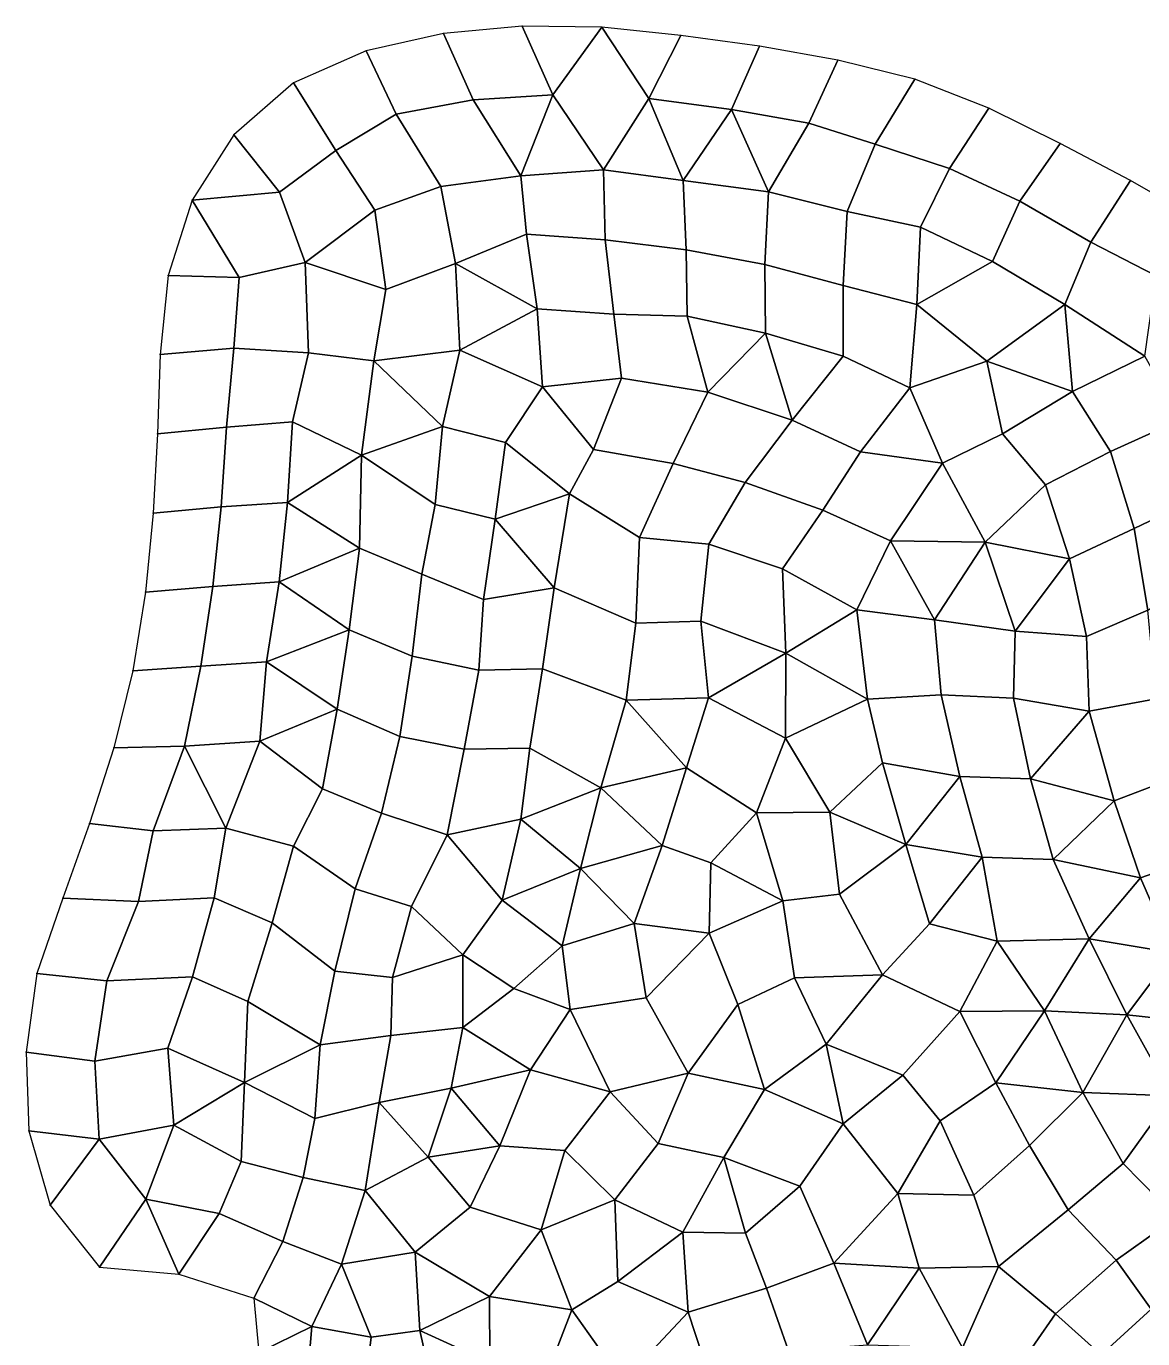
# Model space of a CAD drawing. Extents: x 380707 to 407438, y 6452841 to 6483357.
# Drawn here: x 383923 to 385186, y 6458689 to 6460175 of the extents above; entities that cross this region are included whole.
import ezdxf

# ---------------------------------------------------------------- set-up
doc = ezdxf.new("R2010")
doc.units = 0
for name, color, linetype in [('MESH_BOUND', 25, 'CONTINUOUS'), ('MESH_ELEMS', 18, 'CONTINUOUS'), ('MESH_NODES', 18, 'CONTINUOUS')]:
    doc.layers.add(name, color=color, linetype=linetype)

msp = doc.modelspace()

# ---------------------------------------------------------------- linework, layer by layer
at = {"layer": 'MESH_BOUND', "color": 25}
for points in [[(384483.86, 6460174.59, -1.464), (384394.627, 6460166.21, -1.416)], [(384573.736, 6460173.55, -1.097), (384483.86, 6460174.59, -1.464)], [(384663.185, 6460164.08, 0.826), (384573.736, 6460173.55, -1.097)], [(384394.627, 6460166.21, -1.416), (384307.253, 6460146.61, -1.022)], [(384752.3, 6460151.93, -0.234), (384663.185, 6460164.08, 0.826)], [(384307.253, 6460146.61, -1.022), (384224.863, 6460110.52, -1.754)], [(384840.773, 6460136.05, -0.305), (384752.3, 6460151.93, -0.234)], [(384928.031, 6460114.79, -0.003), (384840.773, 6460136.05, -0.305)], [(385011.792, 6460082, -0.281), (384928.031, 6460114.79, -0.003)], [(384224.863, 6460110.52, -1.754), (384157.56, 6460051.79, -4.229)], [(385092.287, 6460042.04, 0.846), (385011.792, 6460082, -0.281)], [(384157.56, 6460051.79, -4.229), (384110.441, 6459977.61, -5.084)], [(385171.851, 6460000.08, 0.508), (385092.287, 6460042.04, 0.846)], [(385249.555, 6459955.31, -0.335), (385171.851, 6460000.08, 0.508)], [(384110.441, 6459977.61, -5.084), (384083.222, 6459892.53, -2.578)], [(384083.222, 6459892.53, -2.578), (384074.209, 6459803.03, -1.818)], [(384074.209, 6459803.03, -1.818), (384071.267, 6459713.15, 0.798)], [(384071.267, 6459713.15, 0.798), (384066.36, 6459623.36, 1.652)], [(384066.36, 6459623.36, 1.652), (384057.727, 6459533.89, 0.6)], [(384057.727, 6459533.89, 0.6), (384043.368, 6459445.09, 2.035)], [(384043.368, 6459445.09, 2.035), (384021.589, 6459357.85, 0.968)], [(384021.589, 6459357.85, 0.968), (383994.305, 6459272.25, 1.181)], [(383994.305, 6459272.25, 1.181), (383963.941, 6459187.58, -0.398)], [(383963.941, 6459187.58, -0.398), (383934.647, 6459102.54, -0.271)], [(383934.647, 6459102.54, -0.271), (383922.627, 6459013.55, -0.274)], [(383922.627, 6459013.55, -0.274), (383925.511, 6458924.35, -0.501)], [(383925.511, 6458924.35, -0.501), (383949.623, 6458840.31, -0.708)], [(383949.623, 6458840.31, -0.708), (384005.581, 6458769.98, -0.731)], [(384005.581, 6458769.98, -0.731), (384095.196, 6458762.24, -0.707)], [(384095.196, 6458762.24, -0.707), (384180.058, 6458734.89, 2.438)], [(384180.058, 6458734.89, 2.438), (384185.785, 6458673.52, 2.341)]]:
    msp.add_polyline3d(points, dxfattribs=at)
at = {"layer": 'MESH_ELEMS', "color": 178}
for points in [[(384483.86, 6460174.59, -1.464), (384394.627, 6460166.21, -1.416), (384428.358, 6460091.16, -11.44), (384518.385, 6460097.14, -11.298)], [(384518.385, 6460097.14, -11.298), (384573.736, 6460173.55, -1.097), (384483.86, 6460174.59, -1.464), (384518.385, 6460097.14, -11.298)], [(384518.385, 6460097.14, -11.298), (384575.598, 6460012.24, -9.988), (384626.854, 6460092.64, -10.794), (384573.736, 6460173.55, -1.097)], [(384663.185, 6460164.08, 0.826), (384573.736, 6460173.55, -1.097), (384626.854, 6460092.64, -10.794), (384663.185, 6460164.08, 0.826)], [(384341.048, 6460075.17, -11.724), (384428.358, 6460091.16, -11.44), (384394.627, 6460166.21, -1.416), (384307.253, 6460146.61, -1.022)], [(384720.43, 6460080.24, -9.104), (384752.3, 6460151.93, -0.234), (384663.185, 6460164.08, 0.826), (384626.854, 6460092.64, -10.794)], [(384307.253, 6460146.61, -1.022), (384224.863, 6460110.52, -1.754), (384273, 6460034.04, -11.507), (384341.048, 6460075.17, -11.724)], [(384808.092, 6460064.78, -2.681), (384840.773, 6460136.05, -0.305), (384752.3, 6460151.93, -0.234), (384720.43, 6460080.24, -9.104)], [(384840.773, 6460136.05, -0.305), (384808.092, 6460064.78, -2.681), (384882.981, 6460041.23, -1.876), (384928.031, 6460114.79, -0.003)], [(384967.217, 6460013.5, -3.132), (385011.792, 6460082, -0.281), (384928.031, 6460114.79, -0.003), (384882.981, 6460041.23, -1.876)], [(384157.56, 6460051.79, -4.229), (384209.26, 6459986.98, -11.51), (384273, 6460034.04, -11.507), (384224.863, 6460110.52, -1.754)], [(384428.358, 6460091.16, -11.44), (384341.048, 6460075.17, -11.724), (384391.679, 6459993.14, -9.272), (384482.304, 6460005.38, -9.184)], [(384518.385, 6460097.14, -11.298), (384428.358, 6460091.16, -11.44), (384482.304, 6460005.38, -9.184), (384518.385, 6460097.14, -11.298)], [(384518.385, 6460097.14, -11.298), (384482.304, 6460005.38, -9.184), (384575.598, 6460012.24, -9.988), (384518.385, 6460097.14, -11.298)], [(384575.598, 6460012.24, -9.988), (384665.754, 6459999.9, -10.74), (384626.854, 6460092.64, -10.794), (384575.598, 6460012.24, -9.988)], [(384720.43, 6460080.24, -9.104), (384626.854, 6460092.64, -10.794), (384665.754, 6459999.9, -10.74), (384720.43, 6460080.24, -9.104)], [(384341.048, 6460075.17, -11.724), (384273, 6460034.04, -11.507), (384317.049, 6459966.27, -9.265), (384391.679, 6459993.14, -9.272)], [(384762.347, 6459987.17, -11.545), (384720.43, 6460080.24, -9.104), (384665.754, 6459999.9, -10.74), (384762.347, 6459987.17, -11.545)], [(384720.43, 6460080.24, -9.104), (384762.347, 6459987.17, -11.545), (384808.092, 6460064.78, -2.681), (384720.43, 6460080.24, -9.104)], [(385046.787, 6459976.47, -1.543), (385092.287, 6460042.04, 0.846), (385011.792, 6460082, -0.281), (384967.217, 6460013.5, -3.132)], [(384851.609, 6459964.9, -11.625), (384882.981, 6460041.23, -1.876), (384808.092, 6460064.78, -2.681), (384762.347, 6459987.17, -11.545)], [(384157.56, 6460051.79, -4.229), (384110.441, 6459977.61, -5.084), (384209.26, 6459986.98, -11.51), (384157.56, 6460051.79, -4.229)], [(384934.384, 6459947.19, -11.255), (384967.217, 6460013.5, -3.132), (384882.981, 6460041.23, -1.876), (384851.609, 6459964.9, -11.625)], [(385092.287, 6460042.04, 0.846), (385046.787, 6459976.47, -1.543), (385127.009, 6459930.38, -3.077), (385171.851, 6460000.08, 0.508)], [(384317.049, 6459966.27, -9.265), (384273, 6460034.04, -11.507), (384209.26, 6459986.98, -11.51), (384238.247, 6459907.08, -10.024)], [(384577.53, 6459932.9, -7.378), (384575.598, 6460012.24, -9.988), (384482.304, 6460005.38, -9.184), (384488.656, 6459939.24, -7.353)], [(384665.754, 6459999.9, -10.74), (384575.598, 6460012.24, -9.988), (384577.53, 6459932.9, -7.378), (384669.138, 6459921.69, -8.18)], [(384934.384, 6459947.19, -11.255), (385015.906, 6459908.18, -11.786), (385046.787, 6459976.47, -1.543), (384967.217, 6460013.5, -3.132)], [(384391.679, 6459993.14, -9.272), (384408.233, 6459905.99, -6.78), (384488.656, 6459939.24, -7.353), (384482.304, 6460005.38, -9.184)], [(384669.138, 6459921.69, -8.18), (384758.199, 6459905.04, -9.337), (384762.347, 6459987.17, -11.545), (384665.754, 6459999.9, -10.74)], [(385201.046, 6459891.99, -5.324), (385249.555, 6459955.31, -0.335), (385171.851, 6460000.08, 0.508), (385127.009, 6459930.38, -3.077)], [(384209.26, 6459986.98, -11.51), (384110.441, 6459977.61, -5.084), (384163.446, 6459890.24, -11.965), (384238.247, 6459907.08, -10.024)], [(384408.233, 6459905.99, -6.78), (384391.679, 6459993.14, -9.272), (384317.049, 6459966.27, -9.265), (384329.342, 6459876.45, -6.708)], [(384758.199, 6459905.04, -9.337), (384847.071, 6459881.17, -10.155), (384851.609, 6459964.9, -11.625), (384762.347, 6459987.17, -11.545)], [(384110.441, 6459977.61, -5.084), (384083.222, 6459892.53, -2.578), (384163.446, 6459890.24, -11.965), (384110.441, 6459977.61, -5.084)], [(384238.247, 6459907.08, -10.024), (384329.342, 6459876.45, -6.708), (384317.049, 6459966.27, -9.265), (384238.247, 6459907.08, -10.024)], [(384934.384, 6459947.19, -11.255), (384851.609, 6459964.9, -11.625), (384847.071, 6459881.17, -10.155), (384930.4, 6459859.82, -10.752)], [(385015.906, 6459908.18, -11.786), (385097.534, 6459859.7, -12.161), (385127.009, 6459930.38, -3.077), (385046.787, 6459976.47, -1.543)], [(384500.544, 6459854.68, -5.291), (384488.656, 6459939.24, -7.353), (384408.233, 6459905.99, -6.78), (384500.544, 6459854.68, -5.291)], [(384500.544, 6459854.68, -5.291), (384587.294, 6459848.67, -6.152), (384577.53, 6459932.9, -7.378), (384488.656, 6459939.24, -7.353)], [(384934.384, 6459947.19, -11.255), (384930.4, 6459859.82, -10.752), (385015.906, 6459908.18, -11.786), (384934.384, 6459947.19, -11.255)], [(384669.138, 6459921.69, -8.18), (384577.53, 6459932.9, -7.378), (384587.294, 6459848.67, -6.152), (384670.309, 6459846.27, -6.58)], [(384670.309, 6459846.27, -6.58), (384758.944, 6459827.28, -6.603), (384758.199, 6459905.04, -9.337), (384669.138, 6459921.69, -8.18)], [(385201.046, 6459891.99, -5.324), (385127.009, 6459930.38, -3.077), (385097.534, 6459859.7, -12.161), (385188.199, 6459801.21, -11.82)], [(384242.103, 6459804.84, -9.45), (384238.247, 6459907.08, -10.024), (384163.446, 6459890.24, -11.965), (384157.403, 6459810.27, -12.108)], [(384329.342, 6459876.45, -6.708), (384238.247, 6459907.08, -10.024), (384242.103, 6459804.84, -9.45), (384315.842, 6459795.73, -6.631)], [(384413.353, 6459807.97, -3.555), (384408.233, 6459905.99, -6.78), (384329.342, 6459876.45, -6.708), (384315.842, 6459795.73, -6.631)], [(384500.544, 6459854.68, -5.291), (384408.233, 6459905.99, -6.78), (384413.353, 6459807.97, -3.555), (384500.544, 6459854.68, -5.291)], [(385015.906, 6459908.18, -11.786), (384930.4, 6459859.82, -10.752), (385009.472, 6459795.56, -9.881), (385097.534, 6459859.7, -12.161)], [(384157.403, 6459810.27, -12.108), (384163.446, 6459890.24, -11.965), (384083.222, 6459892.53, -2.578), (384074.209, 6459803.03, -1.818)], [(384758.944, 6459827.28, -6.603), (384847.068, 6459801.18, -6.305), (384847.071, 6459881.17, -10.155), (384758.199, 6459905.04, -9.337)], [(384930.4, 6459859.82, -10.752), (384847.071, 6459881.17, -10.155), (384847.068, 6459801.18, -6.305), (384922.178, 6459765.41, -6.151)], [(384413.353, 6459807.97, -3.555), (384506.546, 6459766.52, -1.315), (384500.544, 6459854.68, -5.291), (384413.353, 6459807.97, -3.555)], [(384506.546, 6459766.52, -1.315), (384596.001, 6459776.37, -2.229), (384587.294, 6459848.67, -6.152), (384500.544, 6459854.68, -5.291)], [(384670.309, 6459846.27, -6.58), (384587.294, 6459848.67, -6.152), (384596.001, 6459776.37, -2.229), (384693.796, 6459760.26, -3.428)], [(384693.796, 6459760.26, -3.428), (384758.944, 6459827.28, -6.603), (384670.309, 6459846.27, -6.58), (384693.796, 6459760.26, -3.428)], [(384922.178, 6459765.41, -6.151), (385009.472, 6459795.56, -9.881), (384930.4, 6459859.82, -10.752), (384922.178, 6459765.41, -6.151)], [(385106.236, 6459761.18, -10.703), (385097.534, 6459859.7, -12.161), (385009.472, 6459795.56, -9.881), (385106.236, 6459761.18, -10.703)], [(385097.534, 6459859.7, -12.161), (385106.236, 6459761.18, -10.703), (385188.199, 6459801.21, -11.82), (385097.534, 6459859.7, -12.161)], [(384789.334, 6459728.89, -2.462), (384758.944, 6459827.28, -6.603), (384693.796, 6459760.26, -3.428), (384789.334, 6459728.89, -2.462)], [(384789.334, 6459728.89, -2.462), (384847.068, 6459801.18, -6.305), (384758.944, 6459827.28, -6.603), (384789.334, 6459728.89, -2.462)], [(384149.017, 6459720.68, -12.192), (384157.403, 6459810.27, -12.108), (384074.209, 6459803.03, -1.818), (384071.267, 6459713.15, 0.798)], [(384157.403, 6459810.27, -12.108), (384149.017, 6459720.68, -12.192), (384223.998, 6459726.69, -10.575), (384242.103, 6459804.84, -9.45)], [(384223.998, 6459726.69, -10.575), (384302.035, 6459689.02, -8.796), (384315.842, 6459795.73, -6.631), (384242.103, 6459804.84, -9.45)], [(384393.601, 6459721.74, -3.675), (384413.353, 6459807.97, -3.555), (384315.842, 6459795.73, -6.631), (384393.601, 6459721.74, -3.675)], [(384464.689, 6459703.52, -1.635), (384506.546, 6459766.52, -1.315), (384413.353, 6459807.97, -3.555), (384393.601, 6459721.74, -3.675)], [(384866.364, 6459692.95, -3.411), (384922.178, 6459765.41, -6.151), (384847.068, 6459801.18, -6.305), (384789.334, 6459728.89, -2.462)], [(385188.199, 6459801.21, -11.82), (385106.236, 6459761.18, -10.703), (385149.389, 6459693.19, -10.819), (385228.684, 6459729.27, -12.11)], [(384315.842, 6459795.73, -6.631), (384302.035, 6459689.02, -8.796), (384393.601, 6459721.74, -3.675), (384315.842, 6459795.73, -6.631)], [(384922.178, 6459765.41, -6.151), (384959.377, 6459680.19, -5.165), (385027.123, 6459713.31, -6.974), (385009.472, 6459795.56, -9.881)], [(385027.123, 6459713.31, -6.974), (385106.236, 6459761.18, -10.703), (385009.472, 6459795.56, -9.881), (385027.123, 6459713.31, -6.974)], [(384564.442, 6459695.54, -1.259), (384596.001, 6459776.37, -2.229), (384506.546, 6459766.52, -1.315), (384564.442, 6459695.54, -1.259)], [(384654.65, 6459679.86, -1.175), (384693.796, 6459760.26, -3.428), (384596.001, 6459776.37, -2.229), (384564.442, 6459695.54, -1.259)], [(384564.442, 6459695.54, -1.259), (384506.546, 6459766.52, -1.315), (384464.689, 6459703.52, -1.635), (384537.248, 6459645.35, -1.349)], [(384735.93, 6459658.17, -1.245), (384789.334, 6459728.89, -2.462), (384693.796, 6459760.26, -3.428), (384654.65, 6459679.86, -1.175)], [(384959.377, 6459680.19, -5.165), (384922.178, 6459765.41, -6.151), (384866.364, 6459692.95, -3.411), (384959.377, 6459680.19, -5.165)], [(385075.999, 6459655.56, -7.013), (385149.389, 6459693.19, -10.819), (385106.236, 6459761.18, -10.703), (385027.123, 6459713.31, -6.974)], [(384823.931, 6459626.75, -1.191), (384866.364, 6459692.95, -3.411), (384789.334, 6459728.89, -2.462), (384735.93, 6459658.17, -1.245)], [(385254.299, 6459643.54, -12.258), (385228.684, 6459729.27, -12.11), (385149.389, 6459693.19, -10.819), (385176.064, 6459605.98, -11.515)], [(384143.027, 6459630.56, -11.774), (384149.017, 6459720.68, -12.192), (384071.267, 6459713.15, 0.798), (384066.36, 6459623.36, 1.652)], [(384218.051, 6459635.69, -11.145), (384223.998, 6459726.69, -10.575), (384149.017, 6459720.68, -12.192), (384143.027, 6459630.56, -11.774)], [(384302.035, 6459689.02, -8.796), (384223.998, 6459726.69, -10.575), (384218.051, 6459635.69, -11.145), (384302.035, 6459689.02, -8.796)], [(384302.035, 6459689.02, -8.796), (384385.259, 6459633.38, -4.844), (384393.601, 6459721.74, -3.675), (384302.035, 6459689.02, -8.796)], [(384385.259, 6459633.38, -4.844), (384453.26, 6459616.77, -2.329), (384464.689, 6459703.52, -1.635), (384393.601, 6459721.74, -3.675)], [(385075.999, 6459655.56, -7.013), (385027.123, 6459713.31, -6.974), (384959.377, 6459680.19, -5.165), (385007.679, 6459590.56, -4.225)], [(384453.26, 6459616.77, -2.329), (384537.248, 6459645.35, -1.349), (384464.689, 6459703.52, -1.635), (384453.26, 6459616.77, -2.329)], [(384299.552, 6459583.8, -9.842), (384302.035, 6459689.02, -8.796), (384218.051, 6459635.69, -11.145), (384299.552, 6459583.8, -9.842)], [(384299.552, 6459583.8, -9.842), (384370.373, 6459554.32, -6.121), (384385.259, 6459633.38, -4.844), (384302.035, 6459689.02, -8.796)], [(384564.442, 6459695.54, -1.259), (384537.248, 6459645.35, -1.349), (384616.6, 6459595.78, -1.323), (384654.65, 6459679.86, -1.175)], [(384900.457, 6459592.01, -1.248), (384959.377, 6459680.19, -5.165), (384866.364, 6459692.95, -3.411), (384823.931, 6459626.75, -1.191)], [(385075.999, 6459655.56, -7.013), (385102.813, 6459571.89, -7.262), (385176.064, 6459605.98, -11.515), (385149.389, 6459693.19, -10.819)], [(384694.985, 6459588.5, -1.263), (384735.93, 6459658.17, -1.245), (384654.65, 6459679.86, -1.175), (384616.6, 6459595.78, -1.323)], [(385007.679, 6459590.56, -4.225), (384959.377, 6459680.19, -5.165), (384900.457, 6459592.01, -1.248), (385007.679, 6459590.56, -4.225)], [(384735.93, 6459658.17, -1.245), (384694.985, 6459588.5, -1.263), (384778.248, 6459560.33, -1.357), (384823.931, 6459626.75, -1.191)], [(385075.999, 6459655.56, -7.013), (385007.679, 6459590.56, -4.225), (385102.813, 6459571.89, -7.262), (385075.999, 6459655.56, -7.013)], [(384453.26, 6459616.77, -2.329), (384519.835, 6459539.06, -1.968), (384537.248, 6459645.35, -1.349), (384453.26, 6459616.77, -2.329)], [(384616.6, 6459595.78, -1.323), (384537.248, 6459645.35, -1.349), (384519.835, 6459539.06, -1.968), (384612.364, 6459498.98, -2.024)], [(385269.136, 6459563.21, -11.688), (385254.299, 6459643.54, -12.258), (385176.064, 6459605.98, -11.515), (385191.593, 6459513.52, -12.173)], [(384133.84, 6459540.38, -11.424), (384143.027, 6459630.56, -11.774), (384066.36, 6459623.36, 1.652), (384057.727, 6459533.89, 0.6)], [(384208.711, 6459545.87, -11.457), (384218.051, 6459635.69, -11.145), (384143.027, 6459630.56, -11.774), (384133.84, 6459540.38, -11.424)], [(384299.552, 6459583.8, -9.842), (384218.051, 6459635.69, -11.145), (384208.711, 6459545.87, -11.457), (384299.552, 6459583.8, -9.842)], [(384453.26, 6459616.77, -2.329), (384385.259, 6459633.38, -4.844), (384370.373, 6459554.32, -6.121), (384439.796, 6459525.75, -3.068)], [(384862.495, 6459514.22, -1.385), (384900.457, 6459592.01, -1.248), (384823.931, 6459626.75, -1.191), (384778.248, 6459560.33, -1.357)], [(384519.835, 6459539.06, -1.968), (384453.26, 6459616.77, -2.329), (384439.796, 6459525.75, -3.068), (384519.835, 6459539.06, -1.968)], [(384694.985, 6459588.5, -1.263), (384616.6, 6459595.78, -1.323), (384612.364, 6459498.98, -2.024), (384685.752, 6459501.19, -1.678)], [(385191.593, 6459513.52, -12.173), (385176.064, 6459605.98, -11.515), (385102.813, 6459571.89, -7.262), (385122.172, 6459483.89, -9.128)], [(384287.91, 6459491.58, -9.992), (384299.552, 6459583.8, -9.842), (384208.711, 6459545.87, -11.457), (384287.91, 6459491.58, -9.992)], [(384370.373, 6459554.32, -6.121), (384299.552, 6459583.8, -9.842), (384287.91, 6459491.58, -9.992), (384359.163, 6459461.54, -5.44)], [(384778.248, 6459560.33, -1.357), (384694.985, 6459588.5, -1.263), (384685.752, 6459501.19, -1.678), (384782.012, 6459465.05, -1.652)], [(384862.495, 6459514.22, -1.385), (384950.282, 6459502.9, -1.283), (384900.457, 6459592.01, -1.248), (384862.495, 6459514.22, -1.385)], [(384900.457, 6459592.01, -1.248), (384950.282, 6459502.9, -1.283), (385007.679, 6459590.56, -4.225), (384900.457, 6459592.01, -1.248)], [(385007.679, 6459590.56, -4.225), (384950.282, 6459502.9, -1.283), (385041.667, 6459489.83, -2.194), (385007.679, 6459590.56, -4.225)], [(385102.813, 6459571.89, -7.262), (385007.679, 6459590.56, -4.225), (385041.667, 6459489.83, -2.194), (385102.813, 6459571.89, -7.262)], [(385102.813, 6459571.89, -7.262), (385041.667, 6459489.83, -2.194), (385122.172, 6459483.89, -9.128), (385102.813, 6459571.89, -7.262)], [(384359.163, 6459461.54, -5.44), (384434.55, 6459445.93, -4.029), (384439.796, 6459525.75, -3.068), (384370.373, 6459554.32, -6.121)], [(384782.012, 6459465.05, -1.652), (384862.495, 6459514.22, -1.385), (384778.248, 6459560.33, -1.357), (384782.012, 6459465.05, -1.652)], [(384120.074, 6459450.29, -11.242), (384133.84, 6459540.38, -11.424), (384057.727, 6459533.89, 0.6), (384043.368, 6459445.09, 2.035)], [(384194.293, 6459455.37, -11.623), (384208.711, 6459545.87, -11.457), (384133.84, 6459540.38, -11.424), (384120.074, 6459450.29, -11.242)], [(384287.91, 6459491.58, -9.992), (384208.711, 6459545.87, -11.457), (384194.293, 6459455.37, -11.623), (384287.91, 6459491.58, -9.992)], [(384439.796, 6459525.75, -3.068), (384434.55, 6459445.93, -4.029), (384506.822, 6459447.13, -3.354), (384519.835, 6459539.06, -1.968)], [(384506.822, 6459447.13, -3.354), (384601.378, 6459411.74, -3.207), (384612.364, 6459498.98, -2.024), (384519.835, 6459539.06, -1.968)], [(384782.012, 6459465.05, -1.652), (384874.449, 6459413.07, -1.507), (384862.495, 6459514.22, -1.385), (384782.012, 6459465.05, -1.652)], [(384874.449, 6459413.07, -1.507), (384957.907, 6459417.82, -1.378), (384950.282, 6459502.9, -1.283), (384862.495, 6459514.22, -1.385)], [(385122.172, 6459483.89, -9.128), (385125.124, 6459399.22, -9.725), (385201.047, 6459413.14, -12.583), (385191.593, 6459513.52, -12.173)], [(384287.91, 6459491.58, -9.992), (384194.293, 6459455.37, -11.623), (384274.468, 6459401.57, -9.316), (384287.91, 6459491.58, -9.992)], [(384359.163, 6459461.54, -5.44), (384287.91, 6459491.58, -9.992), (384274.468, 6459401.57, -9.316), (384345.349, 6459370.8, -5.156)], [(384694.652, 6459414.61, -2.467), (384685.752, 6459501.19, -1.678), (384612.364, 6459498.98, -2.024), (384601.378, 6459411.74, -3.207)], [(384782.012, 6459465.05, -1.652), (384685.752, 6459501.19, -1.678), (384694.652, 6459414.61, -2.467), (384782.012, 6459465.05, -1.652)], [(385041.667, 6459489.83, -2.194), (384950.282, 6459502.9, -1.283), (384957.907, 6459417.82, -1.378), (385039.461, 6459414.17, -1.601)], [(385122.172, 6459483.89, -9.128), (385041.667, 6459489.83, -2.194), (385039.461, 6459414.17, -1.601), (385125.124, 6459399.22, -9.725)], [(384345.349, 6459370.8, -5.156), (384417.946, 6459356.23, -5.126), (384434.55, 6459445.93, -4.029), (384359.163, 6459461.54, -5.44)], [(384781.476, 6459368.84, -2.056), (384782.012, 6459465.05, -1.652), (384694.652, 6459414.61, -2.467), (384781.476, 6459368.84, -2.056)], [(384782.012, 6459465.05, -1.652), (384781.476, 6459368.84, -2.056), (384874.449, 6459413.07, -1.507), (384782.012, 6459465.05, -1.652)], [(384101.643, 6459359.9, -11.17), (384120.074, 6459450.29, -11.242), (384043.368, 6459445.09, 2.035), (384021.589, 6459357.85, 0.968)], [(384120.074, 6459450.29, -11.242), (384101.643, 6459359.9, -11.17), (384187.076, 6459365.57, -11.538), (384194.293, 6459455.37, -11.623)], [(384194.293, 6459455.37, -11.623), (384187.076, 6459365.57, -11.538), (384274.468, 6459401.57, -9.316), (384194.293, 6459455.37, -11.623)], [(384492.442, 6459357.36, -4.659), (384506.822, 6459447.13, -3.354), (384434.55, 6459445.93, -4.029), (384417.946, 6459356.23, -5.126)], [(384601.378, 6459411.74, -3.207), (384506.822, 6459447.13, -3.354), (384492.442, 6459357.36, -4.659), (384572.764, 6459312.77, -4.222)], [(384957.907, 6459417.82, -1.378), (384874.449, 6459413.07, -1.507), (384891.426, 6459340.92, -1.641), (384978.987, 6459325.24, -1.488)], [(384978.987, 6459325.24, -1.488), (385058.919, 6459322.75, -2.295), (385039.461, 6459414.17, -1.601), (384957.907, 6459417.82, -1.378)], [(384257.785, 6459311.55, -9.299), (384274.468, 6459401.57, -9.316), (384187.076, 6459365.57, -11.538), (384257.785, 6459311.55, -9.299)], [(384345.349, 6459370.8, -5.156), (384274.468, 6459401.57, -9.316), (384257.785, 6459311.55, -9.299), (384324.553, 6459283.87, -5.73)], [(384601.378, 6459411.74, -3.207), (384572.764, 6459312.77, -4.222), (384669.762, 6459335.23, -3.169), (384601.378, 6459411.74, -3.207)], [(384669.762, 6459335.23, -3.169), (384694.652, 6459414.61, -2.467), (384601.378, 6459411.74, -3.207), (384669.762, 6459335.23, -3.169)], [(384781.476, 6459368.84, -2.056), (384694.652, 6459414.61, -2.467), (384669.762, 6459335.23, -3.169), (384748.845, 6459284.45, -2.48)], [(384891.426, 6459340.92, -1.641), (384874.449, 6459413.07, -1.507), (384781.476, 6459368.84, -2.056), (384831.786, 6459285.14, -1.952)], [(385125.124, 6459399.22, -9.725), (385039.461, 6459414.17, -1.601), (385058.919, 6459322.75, -2.295), (385125.124, 6459399.22, -9.725)], [(385219.819, 6459323.05, -12.996), (385201.047, 6459413.14, -12.583), (385125.124, 6459399.22, -9.725), (385153.7, 6459297.77, -11.814)], [(385153.7, 6459297.77, -11.814), (385125.124, 6459399.22, -9.725), (385058.919, 6459322.75, -2.295), (385153.7, 6459297.77, -11.814)], [(384417.946, 6459356.23, -5.126), (384345.349, 6459370.8, -5.156), (384324.553, 6459283.87, -5.73), (384398.687, 6459259.31, -4.689)], [(384066.217, 6459263.9, -10.358), (384101.643, 6459359.9, -11.17), (384021.589, 6459357.85, 0.968), (383994.305, 6459272.25, 1.181)], [(384148.391, 6459266.79, -11.851), (384101.643, 6459359.9, -11.17), (384066.217, 6459263.9, -10.358), (384148.391, 6459266.79, -11.851)], [(384101.643, 6459359.9, -11.17), (384148.391, 6459266.79, -11.851), (384187.076, 6459365.57, -11.538), (384101.643, 6459359.9, -11.17)], [(384257.785, 6459311.55, -9.299), (384187.076, 6459365.57, -11.538), (384148.391, 6459266.79, -11.851), (384224.94, 6459246.53, -9.972)], [(384482.053, 6459276.99, -5.876), (384492.442, 6459357.36, -4.659), (384417.946, 6459356.23, -5.126), (384398.687, 6459259.31, -4.689)], [(384572.764, 6459312.77, -4.222), (384492.442, 6459357.36, -4.659), (384482.053, 6459276.99, -5.876), (384572.764, 6459312.77, -4.222)], [(384748.845, 6459284.45, -2.48), (384831.786, 6459285.14, -1.952), (384781.476, 6459368.84, -2.056), (384748.845, 6459284.45, -2.48)], [(384917.917, 6459248.26, -2.173), (384891.426, 6459340.92, -1.641), (384831.786, 6459285.14, -1.952), (384917.917, 6459248.26, -2.173)], [(384978.987, 6459325.24, -1.488), (384891.426, 6459340.92, -1.641), (384917.917, 6459248.26, -2.173), (384978.987, 6459325.24, -1.488)], [(384572.764, 6459312.77, -4.222), (384641.967, 6459247.43, -3.686), (384669.762, 6459335.23, -3.169), (384572.764, 6459312.77, -4.222)], [(384641.967, 6459247.43, -3.686), (384697.317, 6459227.78, -2.851), (384748.845, 6459284.45, -2.48), (384669.762, 6459335.23, -3.169)], [(384324.553, 6459283.87, -5.73), (384257.785, 6459311.55, -9.299), (384224.94, 6459246.53, -9.972), (384294.9, 6459198.23, -7.353)], [(384549.772, 6459221.33, -5.895), (384572.764, 6459312.77, -4.222), (384482.053, 6459276.99, -5.876), (384549.772, 6459221.33, -5.895)], [(384549.772, 6459221.33, -5.895), (384641.967, 6459247.43, -3.686), (384572.764, 6459312.77, -4.222), (384549.772, 6459221.33, -5.895)], [(385004.035, 6459233.94, -2.491), (384978.987, 6459325.24, -1.488), (384917.917, 6459248.26, -2.173), (385004.035, 6459233.94, -2.491)], [(385058.919, 6459322.75, -2.295), (384978.987, 6459325.24, -1.488), (385004.035, 6459233.94, -2.491), (385084.382, 6459231.3, -5.491)], [(385153.7, 6459297.77, -11.814), (385058.919, 6459322.75, -2.295), (385084.382, 6459231.3, -5.491), (385153.7, 6459297.77, -11.814)], [(385250.892, 6459234.37, -13.587), (385219.819, 6459323.05, -12.996), (385153.7, 6459297.77, -11.814), (385183.505, 6459210.9, -13.335)], [(385183.505, 6459210.9, -13.335), (385153.7, 6459297.77, -11.814), (385084.382, 6459231.3, -5.491), (385183.505, 6459210.9, -13.335)], [(384358.485, 6459178.42, -6.518), (384398.687, 6459259.31, -4.689), (384324.553, 6459283.87, -5.73), (384294.9, 6459198.23, -7.353)], [(384778.746, 6459184.54, -2.538), (384748.845, 6459284.45, -2.48), (384697.317, 6459227.78, -2.851), (384778.746, 6459184.54, -2.538)], [(384831.786, 6459285.14, -1.952), (384748.845, 6459284.45, -2.48), (384778.746, 6459184.54, -2.538), (384842.598, 6459192.13, -2.61)], [(384831.786, 6459285.14, -1.952), (384842.598, 6459192.13, -2.61), (384917.917, 6459248.26, -2.173), (384831.786, 6459285.14, -1.952)], [(384049.647, 6459183.87, -10.093), (384066.217, 6459263.9, -10.358), (383994.305, 6459272.25, 1.181), (383963.941, 6459187.58, -0.398)], [(384135.058, 6459188.21, -11.796), (384148.391, 6459266.79, -11.851), (384066.217, 6459263.9, -10.358), (384049.647, 6459183.87, -10.093)], [(384224.94, 6459246.53, -9.972), (384148.391, 6459266.79, -11.851), (384135.058, 6459188.21, -11.796), (384200.717, 6459159.82, -10.084)], [(384461.138, 6459185.49, -5.625), (384482.053, 6459276.99, -5.876), (384398.687, 6459259.31, -4.689), (384461.138, 6459185.49, -5.625)], [(384461.138, 6459185.49, -5.625), (384549.772, 6459221.33, -5.895), (384482.053, 6459276.99, -5.876), (384461.138, 6459185.49, -5.625)], [(384358.485, 6459178.42, -6.518), (384416.727, 6459123.64, -8.103), (384461.138, 6459185.49, -5.625), (384398.687, 6459259.31, -4.689)], [(384294.9, 6459198.23, -7.353), (384224.94, 6459246.53, -9.972), (384200.717, 6459159.82, -10.084), (384271.643, 6459105.14, -8.612)], [(384549.772, 6459221.33, -5.895), (384610.5, 6459159.1, -5.319), (384641.967, 6459247.43, -3.686), (384549.772, 6459221.33, -5.895)], [(384610.5, 6459159.1, -5.319), (384695.252, 6459148.12, -3.239), (384697.317, 6459227.78, -2.851), (384641.967, 6459247.43, -3.686)], [(384944.687, 6459158.47, -4.229), (384917.917, 6459248.26, -2.173), (384842.598, 6459192.13, -2.61), (384891.386, 6459100.96, -5.406)], [(385004.035, 6459233.94, -2.491), (384917.917, 6459248.26, -2.173), (384944.687, 6459158.47, -4.229), (385004.035, 6459233.94, -2.491)], [(384778.746, 6459184.54, -2.538), (384697.317, 6459227.78, -2.851), (384695.252, 6459148.12, -3.239), (384778.746, 6459184.54, -2.538)], [(385004.035, 6459233.94, -2.491), (384944.687, 6459158.47, -4.229), (385021.058, 6459138.96, -7.926), (385004.035, 6459233.94, -2.491)], [(385084.382, 6459231.3, -5.491), (385004.035, 6459233.94, -2.491), (385021.058, 6459138.96, -7.926), (385125.123, 6459141.54, -13.455)], [(385125.123, 6459141.54, -13.455), (385183.505, 6459210.9, -13.335), (385084.382, 6459231.3, -5.491), (385125.123, 6459141.54, -13.455)], [(385285.295, 6459148.64, -13.005), (385250.892, 6459234.37, -13.587), (385183.505, 6459210.9, -13.335), (385220.463, 6459125.66, -14.102)], [(384461.138, 6459185.49, -5.625), (384528.948, 6459133.61, -6.514), (384549.772, 6459221.33, -5.895), (384461.138, 6459185.49, -5.625)], [(384549.772, 6459221.33, -5.895), (384528.948, 6459133.61, -6.514), (384610.5, 6459159.1, -5.319), (384549.772, 6459221.33, -5.895)], [(385220.463, 6459125.66, -14.102), (385183.505, 6459210.9, -13.335), (385125.123, 6459141.54, -13.455), (385220.463, 6459125.66, -14.102)], [(384336.944, 6459097.91, -9.228), (384358.485, 6459178.42, -6.518), (384294.9, 6459198.23, -7.353), (384271.643, 6459105.14, -8.612)], [(384842.598, 6459192.13, -2.61), (384778.746, 6459184.54, -2.538), (384791.893, 6459097.68, -4.562), (384891.386, 6459100.96, -5.406)], [(384013.9, 6459094.25, -6.354), (384049.647, 6459183.87, -10.093), (383963.941, 6459187.58, -0.398), (383934.647, 6459102.54, -0.271)], [(384110.625, 6459098.85, -12.229), (384135.058, 6459188.21, -11.796), (384049.647, 6459183.87, -10.093), (384013.9, 6459094.25, -6.354)], [(384200.717, 6459159.82, -10.084), (384135.058, 6459188.21, -11.796), (384110.625, 6459098.85, -12.229), (384173.456, 6459070.66, -10.78)], [(384416.727, 6459123.64, -8.103), (384358.485, 6459178.42, -6.518), (384336.944, 6459097.91, -9.228), (384416.727, 6459123.64, -8.103)], [(384474.437, 6459085.63, -9.431), (384528.948, 6459133.61, -6.514), (384461.138, 6459185.49, -5.625), (384416.727, 6459123.64, -8.103)], [(384791.893, 6459097.68, -4.562), (384778.746, 6459184.54, -2.538), (384695.252, 6459148.12, -3.239), (384727.718, 6459067.31, -5.902)], [(384271.643, 6459105.14, -8.612), (384200.717, 6459159.82, -10.084), (384173.456, 6459070.66, -10.78), (384255.351, 6459021.66, -9.815)], [(384623.912, 6459074.78, -7.217), (384610.5, 6459159.1, -5.319), (384528.948, 6459133.61, -6.514), (384538.05, 6459061.66, -10.026)], [(384695.252, 6459148.12, -3.239), (384610.5, 6459159.1, -5.319), (384623.912, 6459074.78, -7.217), (384695.252, 6459148.12, -3.239)], [(384727.718, 6459067.31, -5.902), (384695.252, 6459148.12, -3.239), (384623.912, 6459074.78, -7.217), (384671.498, 6458989.58, -15.827)], [(384978.832, 6459059.29, -13.031), (385021.058, 6459138.96, -7.926), (384944.687, 6459158.47, -4.229), (384891.386, 6459100.96, -5.406)], [(384538.05, 6459061.66, -10.026), (384528.948, 6459133.61, -6.514), (384474.437, 6459085.63, -9.431), (384538.05, 6459061.66, -10.026)], [(385074.697, 6459060.23, -14.787), (385021.058, 6459138.96, -7.926), (384978.832, 6459059.29, -13.031), (385074.697, 6459060.23, -14.787)], [(385021.058, 6459138.96, -7.926), (385074.697, 6459060.23, -14.787), (385125.123, 6459141.54, -13.455), (385021.058, 6459138.96, -7.926)], [(385125.123, 6459141.54, -13.455), (385074.697, 6459060.23, -14.787), (385168.013, 6459055.53, -14.626), (385125.123, 6459141.54, -13.455)], [(385125.123, 6459141.54, -13.455), (385168.013, 6459055.53, -14.626), (385220.463, 6459125.66, -14.102), (385125.123, 6459141.54, -13.455)], [(384336.944, 6459097.91, -9.228), (384335.207, 6459032.41, -10.16), (384416.628, 6459041.48, -11.022), (384416.727, 6459123.64, -8.103)], [(384416.727, 6459123.64, -8.103), (384416.628, 6459041.48, -11.022), (384474.437, 6459085.63, -9.431), (384416.727, 6459123.64, -8.103)], [(385168.013, 6459055.53, -14.626), (385275.419, 6459043.99, -10.687), (385220.463, 6459125.66, -14.102), (385168.013, 6459055.53, -14.626)], [(384335.207, 6459032.41, -10.16), (384336.944, 6459097.91, -9.228), (384271.643, 6459105.14, -8.612), (384255.351, 6459021.66, -9.815)], [(384000.132, 6459003.31, -3.761), (384013.9, 6459094.25, -6.354), (383934.647, 6459102.54, -0.271), (383922.627, 6459013.55, -0.274)], [(384082.798, 6459017.82, -12.645), (384110.625, 6459098.85, -12.229), (384013.9, 6459094.25, -6.354), (384000.132, 6459003.31, -3.761)], [(384173.456, 6459070.66, -10.78), (384110.625, 6459098.85, -12.229), (384082.798, 6459017.82, -12.645), (384169.438, 6458979.23, -11.789)], [(384727.718, 6459067.31, -5.902), (384757.998, 6458971.2, -18.314), (384827.498, 6459022.62, -12.904), (384791.893, 6459097.68, -4.562)], [(384791.893, 6459097.68, -4.562), (384827.498, 6459022.62, -12.904), (384891.386, 6459100.96, -5.406), (384791.893, 6459097.68, -4.562)], [(384914.462, 6458987.28, -17.852), (384978.832, 6459059.29, -13.031), (384891.386, 6459100.96, -5.406), (384827.498, 6459022.62, -12.904)], [(384493.055, 6458993.52, -12.948), (384538.05, 6459061.66, -10.026), (384474.437, 6459085.63, -9.431), (384416.628, 6459041.48, -11.022)], [(384623.912, 6459074.78, -7.217), (384538.05, 6459061.66, -10.026), (384583.306, 6458968.44, -15.301), (384671.498, 6458989.58, -15.827)], [(384169.438, 6458979.23, -11.789), (384255.351, 6459021.66, -9.815), (384173.456, 6459070.66, -10.78), (384169.438, 6458979.23, -11.789)], [(384583.306, 6458968.44, -15.301), (384538.05, 6459061.66, -10.026), (384493.055, 6458993.52, -12.948), (384583.306, 6458968.44, -15.301)], [(384727.718, 6459067.31, -5.902), (384671.498, 6458989.58, -15.827), (384757.998, 6458971.2, -18.314), (384727.718, 6459067.31, -5.902)], [(385019.653, 6458978.55, -17.011), (384978.832, 6459059.29, -13.031), (384914.462, 6458987.28, -17.852), (384956.656, 6458935.81, -17.856)], [(385019.653, 6458978.55, -17.011), (385074.697, 6459060.23, -14.787), (384978.832, 6459059.29, -13.031), (385019.653, 6458978.55, -17.011)], [(385117.905, 6458967.68, -16.043), (385074.697, 6459060.23, -14.787), (385019.653, 6458978.55, -17.011), (385117.905, 6458967.68, -16.043)], [(385117.905, 6458967.68, -16.043), (385168.013, 6459055.53, -14.626), (385074.697, 6459060.23, -14.787), (385117.905, 6458967.68, -16.043)], [(385168.013, 6459055.53, -14.626), (385117.905, 6458967.68, -16.043), (385218.925, 6458964.1, -12.856), (385168.013, 6459055.53, -14.626)], [(385218.925, 6458964.1, -12.856), (385275.419, 6459043.99, -10.687), (385168.013, 6459055.53, -14.626), (385218.925, 6458964.1, -12.856)], [(384322.069, 6458956.29, -11.718), (384335.207, 6459032.41, -10.16), (384255.351, 6459021.66, -9.815), (384249.011, 6458938.37, -11.901)], [(384403.421, 6458972.56, -12.208), (384416.628, 6459041.48, -11.022), (384335.207, 6459032.41, -10.16), (384322.069, 6458956.29, -11.718)], [(384416.628, 6459041.48, -11.022), (384403.421, 6458972.56, -12.208), (384493.055, 6458993.52, -12.948), (384416.628, 6459041.48, -11.022)], [(384000.132, 6459003.31, -3.761), (384005.12, 6458914.95, -3.528), (384089.41, 6458930.66, -12.359), (384082.798, 6459017.82, -12.645)], [(384082.798, 6459017.82, -12.645), (384089.41, 6458930.66, -12.359), (384169.438, 6458979.23, -11.789), (384082.798, 6459017.82, -12.645)], [(384249.011, 6458938.37, -11.901), (384255.351, 6459021.66, -9.815), (384169.438, 6458979.23, -11.789), (384249.011, 6458938.37, -11.901)], [(384846.971, 6458932.1, -18.393), (384827.498, 6459022.62, -12.904), (384757.998, 6458971.2, -18.314), (384846.971, 6458932.1, -18.393)], [(384827.498, 6459022.62, -12.904), (384846.971, 6458932.1, -18.393), (384914.462, 6458987.28, -17.852), (384827.498, 6459022.62, -12.904)], [(383925.511, 6458924.35, -0.501), (384005.12, 6458914.95, -3.528), (384000.132, 6459003.31, -3.761), (383922.627, 6459013.55, -0.274)], [(384493.055, 6458993.52, -12.948), (384403.421, 6458972.56, -12.208), (384458.258, 6458907.2, -14.181), (384493.055, 6458993.52, -12.948)], [(384493.055, 6458993.52, -12.948), (384458.258, 6458907.2, -14.181), (384532.072, 6458902.25, -16.024), (384583.306, 6458968.44, -15.301)], [(384637.652, 6458910.18, -17.122), (384671.498, 6458989.58, -15.827), (384583.306, 6458968.44, -15.301), (384637.652, 6458910.18, -17.122)], [(384671.498, 6458989.58, -15.827), (384637.652, 6458910.18, -17.122), (384711.981, 6458894.09, -17.256), (384757.998, 6458971.2, -18.314)], [(384956.656, 6458935.81, -17.856), (384914.462, 6458987.28, -17.852), (384846.971, 6458932.1, -18.393), (384908.79, 6458853.43, -17.728)], [(384089.41, 6458930.66, -12.359), (384165.609, 6458889.48, -13.226), (384169.438, 6458979.23, -11.789), (384089.41, 6458930.66, -12.359)], [(384249.011, 6458938.37, -11.901), (384169.438, 6458979.23, -11.789), (384165.609, 6458889.48, -13.226), (384235.838, 6458871.54, -13.351)], [(384403.421, 6458972.56, -12.208), (384322.069, 6458956.29, -11.718), (384377.437, 6458894.54, -13.26), (384403.421, 6458972.56, -12.208)], [(384403.421, 6458972.56, -12.208), (384377.437, 6458894.54, -13.26), (384458.258, 6458907.2, -14.181), (384403.421, 6458972.56, -12.208)], [(384797.76, 6458861.75, -16.726), (384846.971, 6458932.1, -18.393), (384757.998, 6458971.2, -18.314), (384711.981, 6458894.09, -17.256)], [(384956.656, 6458935.81, -17.856), (384994.743, 6458851.61, -17.912), (385057.562, 6458907.61, -17.459), (385019.653, 6458978.55, -17.011)], [(385057.562, 6458907.61, -17.459), (385117.905, 6458967.68, -16.043), (385019.653, 6458978.55, -17.011), (385057.562, 6458907.61, -17.459)], [(384306.139, 6458856.72, -13.565), (384322.069, 6458956.29, -11.718), (384249.011, 6458938.37, -11.901), (384235.838, 6458871.54, -13.351)], [(384322.069, 6458956.29, -11.718), (384306.139, 6458856.72, -13.565), (384377.437, 6458894.54, -13.26), (384322.069, 6458956.29, -11.718)], [(384637.652, 6458910.18, -17.122), (384583.306, 6458968.44, -15.301), (384532.072, 6458902.25, -16.024), (384588.415, 6458846.3, -17.021)], [(385163.851, 6458887.53, -16.548), (385117.905, 6458967.68, -16.043), (385057.562, 6458907.61, -17.459), (385101.615, 6458835.07, -17.267)], [(385117.905, 6458967.68, -16.043), (385163.851, 6458887.53, -16.548), (385218.925, 6458964.1, -12.856), (385117.905, 6458967.68, -16.043)], [(385271.72, 6458897.49, -9.65), (385218.925, 6458964.1, -12.856), (385163.851, 6458887.53, -16.548), (385223.526, 6458826.37, -15.139)], [(384058.049, 6458846.87, -7.285), (384089.41, 6458930.66, -12.359), (384005.12, 6458914.95, -3.528), (384058.049, 6458846.87, -7.285)], [(384140.909, 6458830.95, -11.026), (384165.609, 6458889.48, -13.226), (384089.41, 6458930.66, -12.359), (384058.049, 6458846.87, -7.285)], [(384797.76, 6458861.75, -16.726), (384836.16, 6458774.42, -15.56), (384908.79, 6458853.43, -17.728), (384846.971, 6458932.1, -18.393)], [(384994.743, 6458851.61, -17.912), (384956.656, 6458935.81, -17.856), (384908.79, 6458853.43, -17.728), (384994.743, 6458851.61, -17.912)], [(383925.511, 6458924.35, -0.501), (383949.623, 6458840.31, -0.708), (384005.12, 6458914.95, -3.528), (383925.511, 6458924.35, -0.501)], [(384058.049, 6458846.87, -7.285), (384005.12, 6458914.95, -3.528), (383949.623, 6458840.31, -0.708), (384005.581, 6458769.98, -0.731)], [(384665.356, 6458809.48, -16.244), (384711.981, 6458894.09, -17.256), (384637.652, 6458910.18, -17.122), (384588.415, 6458846.3, -17.021)], [(384377.437, 6458894.54, -13.26), (384424.829, 6458838.02, -15.315), (384458.258, 6458907.2, -14.181), (384377.437, 6458894.54, -13.26)], [(384505.378, 6458812.4, -17.255), (384532.072, 6458902.25, -16.024), (384458.258, 6458907.2, -14.181), (384424.829, 6458838.02, -15.315)], [(384532.072, 6458902.25, -16.024), (384505.378, 6458812.4, -17.255), (384588.415, 6458846.3, -17.021), (384532.072, 6458902.25, -16.024)], [(384994.743, 6458851.61, -17.912), (385022.767, 6458770.98, -17.522), (385101.615, 6458835.07, -17.267), (385057.562, 6458907.61, -17.459)], [(384140.909, 6458830.95, -11.026), (384212.79, 6458799.06, -7.663), (384235.838, 6458871.54, -13.351), (384165.609, 6458889.48, -13.226)], [(384424.829, 6458838.02, -15.315), (384377.437, 6458894.54, -13.26), (384306.139, 6458856.72, -13.565), (384362.791, 6458787.02, -14.257)], [(384711.981, 6458894.09, -17.256), (384665.356, 6458809.48, -16.244), (384736.482, 6458808.52, -15.836), (384711.981, 6458894.09, -17.256)], [(384711.981, 6458894.09, -17.256), (384736.482, 6458808.52, -15.836), (384797.76, 6458861.75, -16.726), (384711.981, 6458894.09, -17.256)], [(385163.851, 6458887.53, -16.548), (385101.615, 6458835.07, -17.267), (385155.925, 6458777.96, -17.101), (385223.526, 6458826.37, -15.139)], [(384279.331, 6458773.27, -8.65), (384306.139, 6458856.72, -13.565), (384235.838, 6458871.54, -13.351), (384212.79, 6458799.06, -7.663)], [(384306.139, 6458856.72, -13.565), (384279.331, 6458773.27, -8.65), (384362.791, 6458787.02, -14.257), (384306.139, 6458856.72, -13.565)], [(384797.76, 6458861.75, -16.726), (384736.482, 6458808.52, -15.836), (384760.083, 6458746.4, -15.206), (384836.16, 6458774.42, -15.56)], [(384932.786, 6458768.98, -15.762), (384908.79, 6458853.43, -17.728), (384836.16, 6458774.42, -15.56), (384932.786, 6458768.98, -15.762)], [(384994.743, 6458851.61, -17.912), (384908.79, 6458853.43, -17.728), (384932.786, 6458768.98, -15.762), (385022.767, 6458770.98, -17.522)], [(384058.049, 6458846.87, -7.285), (384005.581, 6458769.98, -0.731), (384095.196, 6458762.24, -0.707), (384058.049, 6458846.87, -7.285)], [(384095.196, 6458762.24, -0.707), (384140.909, 6458830.95, -11.026), (384058.049, 6458846.87, -7.285), (384095.196, 6458762.24, -0.707)], [(384446.843, 6458736.71, -15.609), (384505.378, 6458812.4, -17.255), (384424.829, 6458838.02, -15.315), (384362.791, 6458787.02, -14.257)], [(384505.378, 6458812.4, -17.255), (384539.927, 6458721.75, -17.839), (384591.783, 6458753.82, -17.029), (384588.415, 6458846.3, -17.021)], [(384588.415, 6458846.3, -17.021), (384591.783, 6458753.82, -17.029), (384665.356, 6458809.48, -16.244), (384588.415, 6458846.3, -17.021)], [(384180.058, 6458734.89, 2.438), (384212.79, 6458799.06, -7.663), (384140.909, 6458830.95, -11.026), (384095.196, 6458762.24, -0.707)], [(385087.148, 6458717.19, -15.948), (385155.925, 6458777.96, -17.101), (385101.615, 6458835.07, -17.267), (385022.767, 6458770.98, -17.522)], [(385195.48, 6458722.5, -15.923), (385283.274, 6458744.21, -15.465), (385223.526, 6458826.37, -15.139), (385155.925, 6458777.96, -17.101)], [(384505.378, 6458812.4, -17.255), (384446.843, 6458736.71, -15.609), (384539.927, 6458721.75, -17.839), (384505.378, 6458812.4, -17.255)], [(384665.356, 6458809.48, -16.244), (384591.783, 6458753.82, -17.029), (384671.347, 6458719.18, -15.782), (384665.356, 6458809.48, -16.244)], [(384665.356, 6458809.48, -16.244), (384671.347, 6458719.18, -15.782), (384760.083, 6458746.4, -15.206), (384736.482, 6458808.52, -15.836)], [(384212.79, 6458799.06, -7.663), (384180.058, 6458734.89, 2.438), (384245.915, 6458702.75, 0.682), (384279.331, 6458773.27, -8.65)], [(384313.006, 6458690.74, -2.781), (384368.057, 6458698.33, -4.504), (384362.791, 6458787.02, -14.257), (384279.331, 6458773.27, -8.65)], [(384362.791, 6458787.02, -14.257), (384368.057, 6458698.33, -4.504), (384446.843, 6458736.71, -15.609), (384362.791, 6458787.02, -14.257)], [(385195.48, 6458722.5, -15.923), (385155.925, 6458777.96, -17.101), (385087.148, 6458717.19, -15.948), (385138.899, 6458670.89, -15.092)], [(384245.915, 6458702.75, 0.682), (384313.006, 6458690.74, -2.781), (384279.331, 6458773.27, -8.65), (384245.915, 6458702.75, 0.682)], [(384836.16, 6458774.42, -15.56), (384760.083, 6458746.4, -15.206), (384785.102, 6458675.48, -14.937), (384874.259, 6458682.22, -14.278)], [(384836.16, 6458774.42, -15.56), (384874.259, 6458682.22, -14.278), (384932.786, 6458768.98, -15.762), (384836.16, 6458774.42, -15.56)], [(384981.958, 6458678.77, -12.954), (384932.786, 6458768.98, -15.762), (384874.259, 6458682.22, -14.278), (384981.958, 6458678.77, -12.954)], [(385022.767, 6458770.98, -17.522), (384932.786, 6458768.98, -15.762), (384981.958, 6458678.77, -12.954), (385022.767, 6458770.98, -17.522)], [(385087.148, 6458717.19, -15.948), (385022.767, 6458770.98, -17.522), (384981.958, 6458678.77, -12.954), (385041.266, 6458650.91, -15.959)], [(384597.7, 6458640.18, -17.801), (384671.347, 6458719.18, -15.782), (384591.783, 6458753.82, -17.029), (384539.927, 6458721.75, -17.839)], [(384785.102, 6458675.48, -14.937), (384760.083, 6458746.4, -15.206), (384671.347, 6458719.18, -15.782), (384703.611, 6458621.52, -15.385)], [(384185.785, 6458673.52, 2.341), (384245.915, 6458702.75, 0.682), (384180.058, 6458734.89, 2.438), (384185.785, 6458673.52, 2.341)], [(384368.057, 6458698.33, -4.504), (384447.015, 6458662.24, -11.6), (384446.843, 6458736.71, -15.609), (384368.057, 6458698.33, -4.504)], [(384539.927, 6458721.75, -17.839), (384446.843, 6458736.71, -15.609), (384447.015, 6458662.24, -11.6), (384505.71, 6458632.78, -17.182)], [(384597.7, 6458640.18, -17.801), (384539.927, 6458721.75, -17.839), (384505.71, 6458632.78, -17.182), (384597.7, 6458640.18, -17.801)], [(384671.347, 6458719.18, -15.782), (384597.7, 6458640.18, -17.801), (384703.611, 6458621.52, -15.385), (384671.347, 6458719.18, -15.782)], [(385041.266, 6458650.91, -15.959), (385094.872, 6458577.71, -14.715), (385138.899, 6458670.89, -15.092), (385087.148, 6458717.19, -15.948)], [(385239.973, 6458659.29, -14.804), (385195.48, 6458722.5, -15.923), (385138.899, 6458670.89, -15.092), (385178.645, 6458601.17, -14.34)], [(384245.915, 6458702.75, 0.682), (384185.785, 6458673.52, 2.341), (384238.403, 6458618.8, -1.016), (384245.915, 6458702.75, 0.682)], [(384313.006, 6458690.74, -2.781), (384245.915, 6458702.75, 0.682), (384238.403, 6458618.8, -1.016), (384302.578, 6458608.88, -3.02)], [(384386.477, 6458616.28, -5.658), (384368.057, 6458698.33, -4.504), (384313.006, 6458690.74, -2.781), (384302.578, 6458608.88, -3.02)], [(384447.015, 6458662.24, -11.6), (384368.057, 6458698.33, -4.504), (384386.477, 6458616.28, -5.658), (384447.015, 6458662.24, -11.6)]]:
    msp.add_3dface(points, dxfattribs=at)
at = {"layer": 'MESH_NODES', "color": 18}
for p in [(384483.86, 6460174.59, -1.464), (384573.736, 6460173.55, -1.097), (384394.627, 6460166.21, -1.416), (384663.185, 6460164.08, 0.826), (384307.253, 6460146.61, -1.022), (384752.3, 6460151.93, -0.234), (384840.773, 6460136.05, -0.305), (384928.031, 6460114.79, -0.003), (384224.863, 6460110.52, -1.754), (384428.358, 6460091.16, -11.44), (384518.385, 6460097.14, -11.298), (384626.854, 6460092.64, -10.794), (384341.048, 6460075.17, -11.724), (384720.43, 6460080.24, -9.104), (385011.792, 6460082, -0.281), (384808.092, 6460064.78, -2.681), (384157.56, 6460051.79, -4.229), (384882.981, 6460041.23, -1.876), (385092.287, 6460042.04, 0.846), (384273, 6460034.04, -11.507), (384575.598, 6460012.24, -9.988), (384967.217, 6460013.5, -3.132), (384482.304, 6460005.38, -9.184), (384665.754, 6459999.9, -10.74), (385171.851, 6460000.08, 0.508), (384209.26, 6459986.98, -11.51), (384391.679, 6459993.14, -9.272), (384762.347, 6459987.17, -11.545), (384110.441, 6459977.61, -5.084), (384317.049, 6459966.27, -9.265), (384851.609, 6459964.9, -11.625), (385046.787, 6459976.47, -1.543), (384488.656, 6459939.24, -7.353), (384934.384, 6459947.19, -11.255), (384577.53, 6459932.9, -7.378), (384669.138, 6459921.69, -8.18), (385127.009, 6459930.38, -3.077), (384238.247, 6459907.08, -10.024), (384408.233, 6459905.99, -6.78), (385015.906, 6459908.18, -11.786), (384083.222, 6459892.53, -2.578), (384758.199, 6459905.04, -9.337), (384163.446, 6459890.24, -11.965), (384329.342, 6459876.45, -6.708), (384847.071, 6459881.17, -10.155), (384500.544, 6459854.68, -5.291), (384587.294, 6459848.67, -6.152), (384670.309, 6459846.27, -6.58), (384930.4, 6459859.82, -10.752), (385097.534, 6459859.7, -12.161), (384758.944, 6459827.28, -6.603), (384074.209, 6459803.03, -1.818), (384157.403, 6459810.27, -12.108), (384242.103, 6459804.84, -9.45), (384413.353, 6459807.97, -3.555), (384847.068, 6459801.18, -6.305), (384315.842, 6459795.73, -6.631), (385009.472, 6459795.56, -9.881), (384596.001, 6459776.37, -2.229), (384506.546, 6459766.52, -1.315), (384693.796, 6459760.26, -3.428), (384922.178, 6459765.41, -6.151), (385106.236, 6459761.18, -10.703), (384789.334, 6459728.89, -2.462), (384071.267, 6459713.15, 0.798), (384149.017, 6459720.68, -12.192), (384223.998, 6459726.69, -10.575), (384393.601, 6459721.74, -3.675), (385027.123, 6459713.31, -6.974), (384464.689, 6459703.52, -1.635), (384302.035, 6459689.02, -8.796), (384564.442, 6459695.54, -1.259), (384866.364, 6459692.95, -3.411), (385149.389, 6459693.19, -10.819), (384654.65, 6459679.86, -1.175), (384959.377, 6459680.19, -5.165), (384735.93, 6459658.17, -1.245), (385075.999, 6459655.56, -7.013), (384537.248, 6459645.35, -1.349), (384066.36, 6459623.36, 1.652), (384143.027, 6459630.56, -11.774), (384218.051, 6459635.69, -11.145), (384385.259, 6459633.38, -4.844), (384823.931, 6459626.75, -1.191), (384453.26, 6459616.77, -2.329), (384616.6, 6459595.78, -1.323), (385176.064, 6459605.98, -11.515), (384299.552, 6459583.8, -9.842), (384694.985, 6459588.5, -1.263), (384900.457, 6459592.01, -1.248), (385007.679, 6459590.56, -4.225), (385102.813, 6459571.89, -7.262), (384370.373, 6459554.32, -6.121), (384778.248, 6459560.33, -1.357), (384057.727, 6459533.89, 0.6), (384133.84, 6459540.38, -11.424), (384208.711, 6459545.87, -11.457), (384519.835, 6459539.06, -1.968), (384439.796, 6459525.75, -3.068), (384862.495, 6459514.22, -1.385), (384287.91, 6459491.58, -9.992), (384612.364, 6459498.98, -2.024), (384685.752, 6459501.19, -1.678), (384950.282, 6459502.9, -1.283), (385041.667, 6459489.83, -2.194), (385122.172, 6459483.89, -9.128), (384359.163, 6459461.54, -5.44), (384782.012, 6459465.05, -1.652), (384043.368, 6459445.09, 2.035), (384120.074, 6459450.29, -11.242), (384194.293, 6459455.37, -11.623), (384434.55, 6459445.93, -4.029), (384506.822, 6459447.13, -3.354), (384957.907, 6459417.82, -1.378), (384274.468, 6459401.57, -9.316), (384601.378, 6459411.74, -3.207), (384694.652, 6459414.61, -2.467), (384874.449, 6459413.07, -1.507), (385039.461, 6459414.17, -1.601), (385125.124, 6459399.22, -9.725), (384345.349, 6459370.8, -5.156), (384021.589, 6459357.85, 0.968), (384101.643, 6459359.9, -11.17), (384187.076, 6459365.57, -11.538), (384417.946, 6459356.23, -5.126), (384492.442, 6459357.36, -4.659), (384781.476, 6459368.84, -2.056), (384891.426, 6459340.92, -1.641), (384669.762, 6459335.23, -3.169), (384257.785, 6459311.55, -9.299), (384572.764, 6459312.77, -4.222), (384978.987, 6459325.24, -1.488), (385058.919, 6459322.75, -2.295), (385153.7, 6459297.77, -11.814), (384324.553, 6459283.87, -5.73), (384748.845, 6459284.45, -2.48), (384831.786, 6459285.14, -1.952), (383994.305, 6459272.25, 1.181), (384148.391, 6459266.79, -11.851), (384482.053, 6459276.99, -5.876), (384066.217, 6459263.9, -10.358), (384398.687, 6459259.31, -4.689), (384224.94, 6459246.53, -9.972), (384641.967, 6459247.43, -3.686), (384917.917, 6459248.26, -2.173), (384697.317, 6459227.78, -2.851), (385004.035, 6459233.94, -2.491), (385084.382, 6459231.3, -5.491), (384549.772, 6459221.33, -5.895), (385183.505, 6459210.9, -13.335), (384294.9, 6459198.23, -7.353), (384842.598, 6459192.13, -2.61), (383963.941, 6459187.58, -0.398), (384049.647, 6459183.87, -10.093), (384135.058, 6459188.21, -11.796), (384358.485, 6459178.42, -6.518), (384461.138, 6459185.49, -5.625), (384778.746, 6459184.54, -2.538), (384200.717, 6459159.82, -10.084), (384610.5, 6459159.1, -5.319), (384695.252, 6459148.12, -3.239), (384944.687, 6459158.47, -4.229), (384528.948, 6459133.61, -6.514), (385021.058, 6459138.96, -7.926), (385125.123, 6459141.54, -13.455), (384416.727, 6459123.64, -8.103), (384271.643, 6459105.14, -8.612), (383934.647, 6459102.54, -0.271), (384013.9, 6459094.25, -6.354), (384110.625, 6459098.85, -12.229), (384336.944, 6459097.91, -9.228), (384791.893, 6459097.68, -4.562), (384891.386, 6459100.96, -5.406), (384474.437, 6459085.63, -9.431), (384623.912, 6459074.78, -7.217), (384173.456, 6459070.66, -10.78), (384538.05, 6459061.66, -10.026), (384727.718, 6459067.31, -5.902), (384978.832, 6459059.29, -13.031), (385074.697, 6459060.23, -14.787), (385168.013, 6459055.53, -14.626), (384335.207, 6459032.41, -10.16), (384416.628, 6459041.48, -11.022), (384082.798, 6459017.82, -12.645), (384255.351, 6459021.66, -9.815), (384827.498, 6459022.62, -12.904), (383922.627, 6459013.55, -0.274), (384000.132, 6459003.31, -3.761), (384493.055, 6458993.52, -12.948), (384671.498, 6458989.58, -15.827), (384914.462, 6458987.28, -17.852), (384169.438, 6458979.23, -11.789), (384403.421, 6458972.56, -12.208), (384757.998, 6458971.2, -18.314), (385019.653, 6458978.55, -17.011), (384322.069, 6458956.29, -11.718), (384583.306, 6458968.44, -15.301), (385117.905, 6458967.68, -16.043), (384089.41, 6458930.66, -12.359), (384249.011, 6458938.37, -11.901), (384846.971, 6458932.1, -18.393), (384956.656, 6458935.81, -17.856), (383925.511, 6458924.35, -0.501), (384005.12, 6458914.95, -3.528), (384637.652, 6458910.18, -17.122), (384458.258, 6458907.2, -14.181), (384532.072, 6458902.25, -16.024), (385057.562, 6458907.61, -17.459), (384165.609, 6458889.48, -13.226), (384377.437, 6458894.54, -13.26), (384711.981, 6458894.09, -17.256), (385163.851, 6458887.53, -16.548), (384235.838, 6458871.54, -13.351), (384306.139, 6458856.72, -13.565), (384797.76, 6458861.75, -16.726), (384908.79, 6458853.43, -17.728), (384994.743, 6458851.61, -17.912), (383949.623, 6458840.31, -0.708), (384058.049, 6458846.87, -7.285), (384424.829, 6458838.02, -15.315), (384588.415, 6458846.3, -17.021), (384140.909, 6458830.95, -11.026), (385101.615, 6458835.07, -17.267), (384505.378, 6458812.4, -17.255), (384665.356, 6458809.48, -16.244), (384736.482, 6458808.52, -15.836), (384212.79, 6458799.06, -7.663), (384362.791, 6458787.02, -14.257), (385155.925, 6458777.96, -17.101), (384005.581, 6458769.98, -0.731), (384095.196, 6458762.24, -0.707), (384279.331, 6458773.27, -8.65), (384836.16, 6458774.42, -15.56), (384932.786, 6458768.98, -15.762), (385022.767, 6458770.98, -17.522), (384591.783, 6458753.82, -17.029), (384760.083, 6458746.4, -15.206), (384180.058, 6458734.89, 2.438), (384446.843, 6458736.71, -15.609), (384539.927, 6458721.75, -17.839), (384671.347, 6458719.18, -15.782), (385087.148, 6458717.19, -15.948), (384245.915, 6458702.75, 0.682), (384313.006, 6458690.74, -2.781), (384368.057, 6458698.33, -4.504)]:
    msp.add_point(p, dxfattribs=at)

doc.saveas('drawing.dxf')
